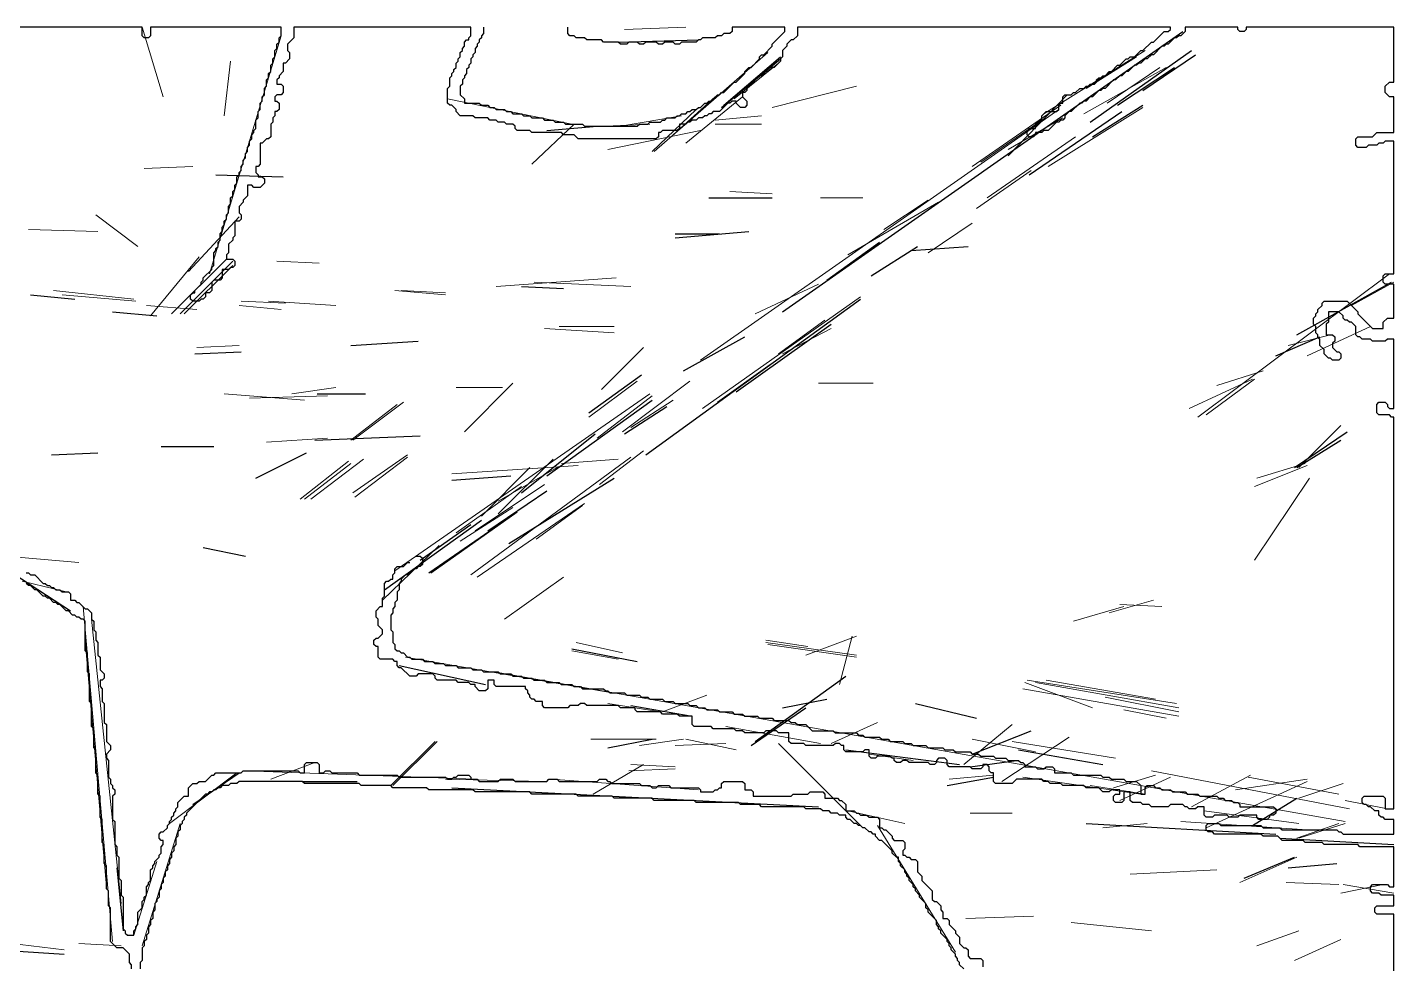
# Model space of a CAD drawing. Header units: metres. Extents: x 0 to 426, y 0 to 320.
# Drawn here: x 264.1 to 426.2, y 208.5 to 319.8 of the extents above; entities that cross this region are included whole.
import ezdxf

# ---------------------------------------------------------------- set-up
doc = ezdxf.new("R2010")
doc.units = ezdxf.units.M
for name, color, linetype in [('CUT', 7, 'Continuous'), ('FOLD', 1, 'Continuous'), ('OUTLINE', 3, 'Continuous')]:
    doc.layers.add(name, color=color, linetype=linetype)

msp = doc.modelspace()

# ---------------------------------------------------------------- linework, layer by layer
at = {"layer": 'CUT', "lineweight": 25}
for p, q in [((334.25, 318), (343.75, 318.25)), ((353.75, 286), (401.25, 319.25)), ((346.75, 310.5), (353.5, 316.25)), ((390.25, 308.5), (402.25, 317)), ((396.5, 312.25), (402.75, 316.5)), ((346.5, 310.25), (353.5, 316)), ((393.5, 310.5), (400.25, 315)), ((340.75, 307), (345.75, 311.5)), ((383, 302.25), (394, 309.75)), ((390.5, 306.75), (396.5, 310.5)), ((325.75, 307.5), (331.75, 308)), ((286.5, 302.25), (294.5, 302)), ((345, 299.5), (352.5, 299.5)), ((341, 294.75), (349.75, 295.5)), ((341, 295.25), (346.25, 295.25)), ((359, 289.75), (365.25, 294.25)), ((364.25, 290.25), (369.75, 293.75)), ((369, 293.25), (375.75, 293.75)), ((282.25, 285.75), (288.5, 292)), ((282.75, 285.75), (288.5, 291.5)), ((322.75, 289), (327.75, 288.75)), ((414.75, 283.25), (426, 289.5)), ((264.5, 288), (269.75, 287.5)), ((337.5, 269), (363, 287.5)), ((274.25, 286), (279.5, 285.5)), ((348.25, 276.5), (359.5, 284.5)), ((302.5, 282), (310.5, 282.5)), ((342, 279), (349.25, 283)), ((412.25, 280.75), (417.5, 283)), ((284, 281), (289.5, 281.25)), ((330.75, 274), (337, 278.5)), ((298.5, 276.25), (304.25, 276.25)), ((325.75, 266.5), (338.25, 275.5)), ((335, 271.5), (340, 274.75)), ((298.25, 270.75), (310.75, 271.25)), ((322.75, 264.5), (331.5, 271.5)), ((414.5, 267.5), (420.75, 271.75)), ((414.75, 267.5), (420, 270.75)), ((267, 269), (272.5, 269.25)), ((280, 270), (286.25, 270)), ((291.25, 266.25), (297.25, 269.25)), ((314.5, 266), (321.5, 266.5)), ((321.25, 258.5), (333.75, 266.25)), ((318.75, 260), (325.75, 264.75)), ((252.75, 261.25), (269.25, 250.5)), ((306.5, 253), (318, 261.25)), ((312, 255), (322.25, 262.25)), ((310.75, 256.5), (316.75, 260.75)), ((311.75, 255), (319, 260)), ((285, 258), (290, 257)), ((328.75, 246), (336.5, 244.5)), ((308.25, 244), (318.5, 241.75)), ((350.5, 235), (361.25, 242.75)), ((353.75, 239), (359, 240)), ((335.75, 239.25), (343, 238)), ((350, 234.5), (356.5, 239)), ((369.5, 239.5), (376.75, 237.75)), ((333, 234.25), (338.25, 235.25)), ((376.25, 233.5), (383.25, 236.25)), ((307.25, 229.75), (312.5, 235)), ((307.5, 229.75), (312.75, 235)), ((361.25, 234), (374.75, 232.25)), ((381.75, 234), (391.75, 232.25)), ((376, 232), (381.5, 232.75)), ((283.75, 227.5), (289.25, 231.25)), ((296.75, 230.25), (303.25, 230.25)), ((373.25, 229.75), (378.75, 230.75)), ((314.5, 229.5), (358, 227.25)), ((409.5, 225), (414.75, 228.25)), ((389.75, 225.25), (412.25, 224)), ((412.75, 223.5), (426.25, 222.75)), ((408.5, 218.75), (414.5, 221.25)), ((413.75, 220), (419.5, 220.5)), ((274.75, 220), (275.5, 212.5)), ((257, 210.5), (268.5, 209.75))]:
    msp.add_line(p, q, dxfattribs=at)
at = {"layer": 'FOLD', "lineweight": 18}
for p, q in [((277.75, 319.75), (280.25, 311.5)), ((335, 319.5), (342.25, 319.75)), ((285.75, 290.5), (294.25, 318.75)), ((338.5, 305), (352, 316.75)), ((384.75, 309.5), (396.75, 317)), ((389.75, 312.5), (395.75, 316.25)), ((287.5, 309.25), (288.25, 315.75)), ((348, 311.25), (353.25, 315.5)), ((389.5, 309.5), (399.25, 315)), ((392.25, 310.75), (398.5, 315)), ((342.25, 306), (349, 311.5)), ((352.5, 310.25), (362.5, 312.75)), ((380.5, 304.5), (387.5, 311.75)), ((314, 311.25), (328.75, 308.25)), ((338.25, 305), (343.5, 310)), ((344, 280.25), (386.5, 310)), ((376.25, 303.25), (386.75, 310.5)), ((385.25, 303.25), (396.5, 310.25)), ((324, 303.5), (329, 308.25)), ((332.75, 308), (338, 308.25)), ((334.5, 308), (341.75, 309.25)), ((345.75, 308.75), (351.25, 309.25)), ((345.75, 308.25), (351.25, 308.25)), ((377.25, 303.75), (384.5, 308.75)), ((380.5, 305.25), (387, 309)), ((333, 305.25), (344, 307.5)), ((378, 299.5), (388.5, 306.75)), ((278, 303), (283.75, 303.25)), ((376.75, 298.25), (383.25, 302.75)), ((347.5, 300.25), (352.5, 300)), ((358.25, 299.5), (363.25, 299.5)), ((361.5, 292.75), (372.25, 299)), ((365.75, 295.75), (371, 299.25)), ((272.25, 297.5), (277.25, 293.75)), ((283.25, 290.75), (289.25, 297.25)), ((264.25, 295.75), (272.5, 295.5)), ((371, 293), (376.25, 296.5)), ((278.75, 285.5), (284.5, 292.5)), ((281.25, 285.75), (287.75, 292.25)), ((293.75, 292), (298.75, 291.75)), ((403, 273.5), (425.75, 290.5)), ((319.75, 289), (334, 290)), ((324.25, 289.5), (335.75, 289)), ((350.5, 285.75), (358, 289.25)), ((421.25, 286.75), (426.25, 289.5)), ((267.25, 288.5), (276.75, 287.5)), ((268.25, 288), (277, 287.25)), ((289.5, 287.25), (294.75, 287)), ((292.75, 287.25), (300.75, 286.75)), ((307.75, 288.5), (313.75, 288)), ((308.5, 288.5), (313.75, 288.25)), ((344.25, 274.5), (363, 287.75)), ((278.25, 286.75), (284.25, 286.25)), ((289.25, 286.75), (294.25, 286.25)), ((325.5, 284), (333.75, 283.5)), ((327.25, 284.25), (333.75, 284.25)), ((353.25, 281), (358.75, 285)), ((353.75, 281), (359.5, 284)), ((416, 280.75), (423.5, 284.25)), ((413.75, 282), (418.75, 283.25)), ((284.25, 281.75), (289.25, 282)), ((332.25, 276.75), (337.25, 281.75)), ((346, 275.25), (352.25, 279.75)), ((405.25, 277.25), (410.75, 279)), ((316, 271.75), (321.75, 277.5)), ((330.75, 273.5), (336.5, 277.75)), ((334.75, 271.75), (342.75, 277.75)), ((358, 277.5), (364.5, 277.5)), ((402, 274.5), (409.5, 278)), ((404, 273.75), (409.75, 278)), ((287.5, 276.25), (297, 275.5)), ((290.5, 275.75), (299.75, 276)), ((295.5, 276.25), (300.75, 277)), ((307.75, 255.25), (338, 276.25)), ((315, 277), (320.5, 277)), ((331.75, 271), (338.25, 276)), ((302.5, 270.75), (308, 275)), ((302.75, 270.75), (308.75, 275.25)), ((335.75, 272.25), (340.75, 275.5)), ((415, 267.5), (420, 272.5)), ((292.5, 270.5), (299.75, 271)), ((332, 265.5), (337.25, 269.5)), ((296.5, 263.75), (302.25, 268.25)), ((297, 263.75), (302.5, 268)), ((297.75, 263.75), (304, 268.5)), ((302.75, 264.5), (309.25, 269)), ((303, 264), (309.25, 268.75)), ((314.5, 266.75), (329.5, 267.75)), ((316.75, 254.75), (335.75, 268.75)), ((320, 262), (326.5, 268.5)), ((327.5, 268), (334.25, 268.5)), ((409.75, 265.25), (416, 267.75)), ((410, 266.25), (415.75, 268)), ((318, 261.75), (323.75, 267.5)), ((320, 263.5), (327, 267.5)), ((409.75, 256.5), (416.25, 266.25)), ((315, 259.75), (322.75, 265.25)), ((317.25, 260), (325.5, 265.5)), ((315.5, 258.75), (321.75, 262.75)), ((317.5, 254.5), (330.25, 263.25)), ((324.5, 259), (330, 263)), ((306.25, 251.75), (313, 258.25)), ((258.5, 257.25), (270.25, 256.25)), ((263.5, 254), (268.75, 252.75)), ((320.75, 249.5), (327.75, 254.5)), ((392.5, 250.25), (397.75, 251.75)), ((270.75, 251), (274.25, 211.25)), ((388.25, 249.25), (394.25, 251)), ((393.75, 251.25), (398.75, 251)), ((271.75, 249.5), (275.25, 215.75)), ((271, 247), (273.5, 217.75)), ((329.25, 246.75), (334.75, 245.5)), ((351.75, 247), (356.75, 246.25)), ((351.75, 246.75), (362.5, 245.25)), ((352, 246.5), (362.5, 245)), ((356.5, 245.25), (362.5, 247.5)), ((360.5, 241.75), (362, 247.5)), ((309, 245), (333.5, 240.75)), ((328.75, 245.75), (334.25, 244.75)), ((319.5, 243.25), (420.5, 225.5)), ((382.5, 242), (390.5, 239)), ((382.75, 242.25), (400.5, 239.5)), ((383.75, 242), (400.75, 239)), ((385, 242.25), (398, 240)), ((339.5, 238.5), (344.75, 240.5)), ((382.25, 241.25), (400.75, 238)), ((392, 240.25), (400.75, 238.5)), ((333, 239.5), (339.25, 238.5)), ((394.25, 238.75), (399.25, 237.75)), ((347, 236.75), (358.25, 234.75)), ((359.5, 234.75), (365, 237.25)), ((375.25, 232.25), (381, 237)), ((331, 235.25), (338.75, 235.25)), ((336.75, 234.5), (342, 235.25)), ((342.25, 235.25), (348.25, 234)), ((376.25, 235.25), (383.75, 233.75)), ((379.75, 230.25), (387.75, 235.5)), ((341, 234.5), (347, 234.75)), ((353.25, 234.75), (363, 225)), ((364, 233.5), (369.25, 232.75)), ((381, 235), (393.25, 233)), ((293, 230.5), (298.25, 232.5)), ((331.25, 228.75), (337.25, 232.25)), ((335.75, 232.25), (341, 232)), ((281, 225.25), (289, 231.25)), ((290, 231.5), (317.25, 230.5)), ((313.75, 230.5), (325.25, 230.25)), ((326.25, 230.5), (343.75, 229.25)), ((335.5, 231.5), (341, 231.75)), ((373.5, 230.5), (378.75, 231)), ((382.25, 230.75), (396.25, 228.75)), ((393, 229.5), (398, 231)), ((393.75, 228), (399.75, 230.75)), ((397.5, 231.5), (421, 227)), ((402.25, 227.25), (409.25, 231)), ((404, 224.75), (416, 230.25)), ((407.5, 229.25), (416, 230.5)), ((409, 230.75), (419.75, 228.75)), ((390.25, 229.75), (396.75, 228.75)), ((415, 228.25), (420.25, 230)), ((420.5, 228), (425.5, 227)), ((361.5, 226.75), (368.25, 225.25)), ((376, 226.5), (381, 226.5)), ((401, 225.5), (416, 224.5)), ((403.75, 226.75), (415, 225.25)), ((277.75, 210.75), (282.25, 225.25)), ((365, 225), (374.25, 210)), ((391.75, 224.75), (397, 225.25)), ((414.75, 223.5), (419.75, 225.25)), ((415, 223.5), (420.5, 225.25)), ((276.75, 212), (279.5, 220.75)), ((408, 218.25), (414.75, 221.25)), ((395, 219.25), (405.25, 219.75)), ((413.5, 218.25), (419.75, 218)), ((420, 217), (425, 218)), ((420.25, 218), (426.25, 217)), ((375.5, 214), (383.5, 214.25)), ((388, 213.5), (397.5, 212.5)), ((410, 210.75), (415, 212.5)), ((258.25, 211.5), (268.5, 210.25)), ((270.25, 211), (275.25, 210.75)), ((414.5, 209), (420, 211.5))]:
    msp.add_line(p, q, dxfattribs=at)
at = {"layer": 'OUTLINE'}
for points in [[(426.25, 207.75), (426.25, 214.5), (424.25, 214.5), (424, 214.75), (424, 215.25), (424.25, 215.5), (426.25, 215.5), (426.25, 216.75), (424.75, 216.75), (424.5, 217), (423.75, 217), (423.5, 217.25), (423.5, 217.75), (423.75, 218), (425.5, 218), (425.75, 217.75), (426.25, 217.75), (426.25, 222.5), (422.25, 222.5), (422, 222.75), (418, 222.75), (417.75, 223), (415.75, 223), (415.5, 223.25), (413, 223.25), (412.5, 223.75), (410.75, 223.75), (410.5, 224), (405, 224), (404.75, 224.25), (404.25, 224.25), (404, 224.5), (404, 225), (404.25, 225.25), (405.5, 225.25), (405.75, 225), (410.5, 225), (410.75, 224.75), (412.75, 224.75), (413, 224.5), (419.5, 224.5), (419.75, 224.25), (420, 224.25), (420.25, 224), (426.25, 224), (426.25, 225.75), (425.25, 225.75), (425, 226), (424.75, 226), (424.5, 226.25), (424.5, 226.75), (424, 226.75), (423.5, 227.25), (423.25, 227.25), (423, 227.5), (422.75, 227.5), (422.5, 227.75), (422.5, 228.25), (422.75, 228.5), (425, 228.5), (425.25, 228.25), (425.25, 227), (426.25, 227), (426.25, 273.5), (426, 273.5), (425.75, 273.75), (424.5, 273.75), (424.25, 274), (424.25, 275), (424.5, 275.25), (425.25, 275.25), (425.5, 275), (425.5, 274.75), (425.75, 274.5), (426.25, 274.5), (426.25, 282.75), (425.5, 282.75), (425.25, 282.5), (423.75, 282.5), (423.5, 282.75), (422.5, 282.75), (422.25, 283), (422, 283), (421.75, 283.25), (421.75, 284.25), (421.25, 284.75), (421, 284.75), (420.75, 285), (420.5, 285), (420.25, 285.25), (420.25, 285.5), (419.75, 286), (418.5, 286), (418.5, 284.75), (418.25, 284.5), (418.25, 283.25), (419, 283.25), (419.25, 283), (419.25, 282.5), (419, 282.25), (419, 281.75), (419.5, 281.25), (419.75, 281.25), (420, 281), (420, 280.5), (419.75, 280.25), (419, 280.25), (418.75, 280.5), (418.5, 280.5), (418, 281), (418, 281.5), (417.5, 282), (417.5, 282.75), (417.25, 283), (417.25, 283.25), (417, 283.5), (417, 284.25), (416.75, 284.5), (416.75, 285.25), (417, 285.5), (417, 285.75), (417.25, 286), (417.25, 286.25), (417.75, 286.75), (417.75, 287), (418, 287.25), (420.75, 287.25), (422, 286), (422, 285.75), (423.75, 284), (425, 284), (425, 284.75), (425.5, 285.25), (426.25, 285.25), (426.25, 289.25), (425.25, 289.25), (425, 289.5), (425, 290.25), (425.25, 290.5), (426.25, 290.5), (426.25, 306.25), (425.25, 306.25), (425, 306), (424.5, 306), (424.25, 305.75), (423.25, 305.75), (423, 305.5), (422, 305.5), (421.75, 305.75), (421.75, 306.5), (422, 306.75), (423.75, 306.75), (424.25, 307.25), (426.25, 307.25), (426.25, 311.5), (425.75, 311.5), (425.25, 312), (425.25, 312.75), (425.75, 313.25), (426.25, 313.25), (426.25, 319.75), (408.75, 319.75), (408.75, 319.5), (408.5, 319.25), (408, 319.25), (407.75, 319.5), (407.75, 319.75), (401.5, 319.75), (401.5, 319.25), (401, 318.75), (400.75, 318.75), (400.5, 318.5), (400.25, 318.5), (399.5, 317.75), (399.25, 317.75), (399, 317.5), (398.75, 317.5), (397.75, 316.5), (397.5, 316.5), (397, 316), (396.75, 316), (396.25, 315.5), (396, 315.5), (395.75, 315.25), (395.5, 315.25), (394.75, 314.5), (394.5, 314.5), (394, 314), (393.75, 314), (393.25, 313.5), (393, 313.5), (392, 312.5), (391.75, 312.5), (391.5, 312.25), (391.25, 312.25), (390.5, 311.5), (390.25, 311.5), (389.75, 311), (389.5, 311), (389.25, 310.75), (389, 310.75), (388, 309.75), (387.75, 309.75), (387.25, 309.25), (387.25, 309), (387, 308.75), (386.75, 308.75), (386.5, 308.5), (386.25, 308.5), (385.25, 307.5), (384.75, 307.5), (384.5, 307.25), (383.75, 307.25), (383.75, 307), (383.5, 306.75), (383, 306.75), (382.75, 307), (382.75, 307.5), (383, 307.75), (383.75, 307.75), (383.75, 308.25), (384.25, 308.75), (384.5, 308.75), (384.5, 309.25), (385, 309.75), (386.25, 309.75), (386.5, 310), (386.5, 310.5), (386.75, 310.75), (387, 310.75), (387, 311.5), (387.25, 311.75), (388, 311.75), (388.25, 312), (388.5, 312), (389, 312.5), (389.5, 312.5), (389.75, 312.75), (390, 312.75), (390.25, 313), (390.75, 313), (391, 313.25), (391, 313.5), (391.25, 313.75), (391.5, 313.75), (391.75, 314), (392, 314), (392.5, 314.5), (392.75, 314.5), (393.5, 315.25), (393.75, 315.25), (394.5, 316), (394.75, 316), (395, 316.25), (395.5, 316.25), (396.25, 317), (396.5, 317), (397.5, 318), (397.75, 318), (399, 319.25), (399.5, 319.25), (399.75, 319.5), (399.75, 319.75), (355.5, 319.75), (355.5, 318.75), (355, 318.25), (354.75, 318.25), (354.25, 317.75), (354.25, 317.5), (353.75, 317), (353.75, 316.25), (353.5, 316), (353.5, 315.75), (352.75, 315), (352.5, 315), (352, 314.5), (351.75, 314.5), (351.25, 314), (351, 314), (349.5, 312.5), (349.5, 312.25), (349.25, 312), (349, 312), (349, 311.5), (349.5, 311), (349.5, 310.5), (349.25, 310.25), (348.75, 310.25), (348.25, 310.75), (348.25, 311), (347.75, 311), (347.5, 310.75), (347.25, 310.75), (346.25, 309.75), (345.5, 309.75), (345.25, 309.5), (345, 309.5), (344.75, 309.25), (344.5, 309.25), (344.25, 309), (343.75, 309), (343.5, 308.75), (343, 308.75), (342.75, 308.5), (342.5, 308.5), (342.25, 308.25), (341.5, 308.25), (341.5, 307.75), (341.25, 307.5), (339.5, 307.5), (339.25, 307.25), (339, 307.25), (339, 306.75), (338.75, 306.5), (329.5, 306.5), (329, 307), (327.75, 307), (327.5, 307.25), (324, 307.25), (323.75, 307.5), (322.25, 307.5), (322, 307.75), (322, 308), (321.75, 308.25), (321, 308.25), (320.75, 308.5), (320, 308.5), (319.75, 308.75), (319, 308.75), (318.75, 309), (317.25, 309), (317, 309.25), (315.5, 309.25), (315, 309.75), (315, 310), (314.5, 310.5), (314.25, 310.5), (314, 310.75), (314, 312.5), (314.25, 312.75), (314.25, 313.75), (314.5, 314), (314.5, 314.25), (314.75, 314.5), (314.75, 314.75), (315, 315), (315, 315.5), (315.25, 315.75), (315.25, 316), (315.5, 316.25), (315.5, 316.75), (315.75, 317), (315.75, 317.25), (316, 317.5), (316, 318), (316.25, 318.25), (316.5, 318.25), (316.5, 318.5), (316.75, 318.75), (316.75, 319.75), (295.75, 319.75), (295.75, 318.5), (295, 317.75), (295, 317), (295.25, 316.75), (295.25, 316), (294.75, 315.5), (294.5, 315.5), (294.5, 314.5), (294, 314), (294, 313.75), (293.75, 313.5), (293.75, 313), (294.25, 313), (294.5, 312.75), (294.5, 312), (294.25, 311.75), (293.75, 311.75), (293.5, 311.5), (293.5, 311), (293.75, 311), (294, 310.75), (294, 310), (293.75, 309.75), (293.5, 309.75), (293.5, 309.25), (293.25, 309), (293.25, 308.5), (293, 308.25), (293, 306.75), (292.75, 306.5), (292.5, 306.5), (292, 306), (291.75, 306), (291.75, 303.5), (291.5, 303.25), (291.25, 303.25), (291.25, 302.5), (291.5, 302.25), (291.5, 302), (292, 302), (292.25, 301.75), (292.25, 301.25), (291.75, 300.75), (291, 300.75), (290.75, 301), (290.25, 301), (290.25, 299.75), (289.75, 299.25), (289.75, 299), (289.25, 298.5), (289.25, 297.75), (289.5, 297.5), (289.5, 297), (289.25, 296.75), (288.75, 296.75), (288.75, 295), (288.5, 294.75), (288.5, 294.5), (288, 294), (288, 293), (287.75, 292.75), (287.75, 292.25), (288.5, 292.25), (288.75, 292), (288.75, 291.5), (288.5, 291.25), (288.25, 291.25), (288, 291), (287.25, 291), (287.25, 290), (287, 289.75), (286.25, 289.75), (286, 289.5), (286, 288.5), (285.75, 288.25), (285.25, 288.25), (285.25, 287.75), (285, 287.5), (284.75, 287.5), (284.5, 287.25), (283.75, 287.25), (283.5, 287.5), (283.5, 288), (283.75, 288.25), (284, 288.25), (284, 288.5), (284.75, 289.25), (284.75, 289.5), (285, 289.75), (285, 290), (286, 291), (286, 291.25), (286.25, 291.5), (286.25, 293), (286.5, 293.25), (286.5, 293.5), (286.75, 293.75), (286.75, 294.25), (287, 294.5), (287, 295.25), (287.25, 295.5), (287.25, 296), (287.5, 296.25), (287.5, 296.75), (287.75, 297), (287.75, 297.5), (288, 297.75), (288, 298.5), (288.25, 298.75), (288.25, 299.5), (288.5, 299.75), (288.5, 300.25), (288.75, 300.5), (288.75, 301), (289, 301.25), (289, 302), (289.25, 302.25), (289.25, 302.5), (289.5, 302.75), (289.5, 303.25), (289.75, 303.5), (289.75, 304), (290, 304.25), (290, 304.75), (290.25, 305), (290.25, 305.5), (290.5, 305.75), (290.5, 306.25), (290.75, 306.5), (290.75, 307), (291, 307.25), (291, 307.5), (291.25, 307.75), (291.25, 308.75), (291.5, 309), (291.5, 309.75), (291.75, 310), (291.75, 310.75), (292, 311), (292, 311.5), (292.25, 311.75), (292.25, 312.5), (292.5, 312.75), (292.5, 313.5), (292.75, 313.75), (292.75, 314.25), (293, 314.5), (293, 315.25), (293.25, 315.5), (293.25, 316), (293.5, 316.25), (293.5, 317), (293.75, 317.25), (293.75, 317.75), (294, 318), (294, 318.5), (294.25, 318.75), (294.25, 319.75), (278.75, 319.75), (278.75, 318.75), (278.5, 318.5), (278, 318.5), (277.75, 318.75), (277.75, 319.75), (227.75, 319.75)], [(318.25, 319.75), (318.25, 319), (318, 318.75), (318, 318.5), (317.75, 318.25), (317.75, 318), (317.5, 317.75), (317.5, 317.5), (317.25, 317.25), (317.25, 316.75), (317, 316.5), (317, 316.25), (316.75, 316), (316.75, 315.5), (316.5, 315.25), (316.5, 315), (316.25, 314.75), (316.25, 314.25), (316, 314), (316, 313.75), (315.75, 313.5), (315.75, 313), (315.5, 312.75), (315.5, 311.75), (316, 311.25), (316, 310.75), (317.75, 310.75), (318, 310.5), (318.75, 310.5), (319, 310.25), (319.5, 310.25), (319.75, 310), (320.75, 310), (321, 309.75), (321.5, 309.75), (321.75, 309.5), (322.75, 309.5), (323, 309.25), (323.75, 309.25), (324, 309), (325.25, 309), (325.5, 308.75), (326.5, 308.75), (326.75, 308.5), (327.75, 308.5), (328, 308.25), (330, 308.25), (330.25, 308), (336.5, 308), (336.75, 308.25), (337.75, 308.25), (338, 308.5), (339.25, 308.5), (339.5, 308.75), (339.75, 308.75), (340, 309), (341, 309), (341.25, 309.25), (341.5, 309.25), (341.75, 309.5), (342.25, 309.5), (342.5, 309.75), (342.75, 309.75), (343, 310), (343.5, 310), (343.75, 310.25), (344, 310.25), (344.5, 310.75), (344.75, 310.75), (345, 311), (345.25, 311), (346, 311.75), (346.25, 311.75), (346.5, 312), (346.75, 312), (348, 313.25), (348.25, 313.25), (349.25, 314.25), (349.25, 314.5), (349.75, 315), (350, 315), (351, 316), (351, 316.25), (351.25, 316.5), (351.5, 316.5), (352.5, 317.5), (352.5, 317.75), (354, 319.25), (354, 319.75), (347.75, 319.75), (347.75, 319.25), (347.5, 319), (346.75, 319), (346.5, 318.75), (346, 318.75), (345.75, 318.5), (344.25, 318.5), (344, 318.25), (343.75, 318.25), (343.5, 318), (341.75, 318), (341.5, 317.75), (341, 317.75), (340.75, 318), (339.75, 318), (339.5, 317.75), (339, 317.75), (338.75, 318), (337.5, 318), (337.25, 317.75), (336.75, 317.75), (336.5, 318), (335.5, 318), (335.25, 317.75), (334.5, 317.75), (334.25, 318), (332.5, 318), (332.25, 318.25), (330.5, 318.25), (330.25, 318.5), (329.25, 318.5), (329, 318.75), (328.5, 318.75), (328.25, 319), (328.25, 319.75)], [(310.25, 257), (310.75, 257), (311, 256.75), (311, 256), (310.75, 255.75), (310.5, 255.75), (310.25, 255.5), (310, 255.5), (309.25, 254.75), (309, 254.75), (308.5, 254.25), (308.5, 254), (308.25, 253.75), (308.25, 253), (308, 252.75), (308, 251.75), (307.75, 251.5), (307.75, 251), (307.5, 250.75), (307.5, 250.25), (307.25, 250), (307.25, 248.25), (307.5, 248), (307.5, 246.75), (307.75, 246.5), (307.75, 246), (308, 245.75), (308.25, 245.75), (308.5, 245.5), (308.75, 245.5), (309.25, 245), (309.5, 245), (309.75, 244.75), (311, 244.75), (311.25, 244.5), (312.25, 244.5), (312.5, 244.25), (313.5, 244.25), (313.75, 244), (315, 244), (315.25, 243.75), (316.75, 243.75), (317, 243.5), (318, 243.5), (318.25, 243.25), (320, 243.25), (320.25, 243), (321.5, 243), (321.75, 242.75), (322.75, 242.75), (323, 242.5), (324, 242.5), (324.25, 242.25), (325.5, 242.25), (325.75, 242), (327.25, 242), (327.5, 241.75), (328.75, 241.75), (329, 241.5), (329.75, 241.5), (330, 241.25), (332.5, 241.25), (332.75, 241), (333, 241), (333.25, 240.75), (335, 240.75), (335.25, 240.5), (336.75, 240.5), (337, 240.25), (337.75, 240.25), (338, 240), (339.5, 240), (339.75, 239.75), (340.75, 239.75), (341, 239.5), (342.5, 239.5), (342.75, 239.25), (343.5, 239.25), (343.75, 239), (344.5, 239), (344.75, 238.75), (346, 238.75), (346.25, 238.5), (347.75, 238.5), (348, 238.25), (349, 238.25), (349.25, 238), (350.75, 238), (351, 237.75), (352.5, 237.75), (352.75, 237.5), (354.5, 237.5), (354.75, 237.25), (355.25, 237.25), (355.5, 237), (356.5, 237), (357.25, 236.25), (359.75, 236.25), (360, 236), (362.5, 236), (362.75, 235.75), (363.25, 235.75), (363.5, 235.5), (365.25, 235.5), (365.5, 235.25), (366.25, 235.25), (366.5, 235), (368, 235), (368.25, 234.75), (369, 234.75), (369.25, 234.5), (370.75, 234.5), (371, 234.25), (372.75, 234.25), (373, 234), (374, 234), (374.25, 233.75), (376, 233.75), (376.25, 233.5), (377, 233.5), (377.25, 233.25), (378.75, 233.25), (379, 233), (380.25, 233), (380.5, 232.75), (381.75, 232.75), (382, 232.5), (382.25, 232.5), (382.5, 232.25), (382.5, 232), (383.75, 232), (384, 231.75), (384.75, 231.75), (385, 232), (385.75, 232), (386, 231.75), (386, 231.25), (388, 231.25), (388.25, 231), (391.5, 231), (391.75, 230.75), (392.5, 230.75), (392.75, 230.5), (394.25, 230.5), (394.5, 230.25), (395.75, 230.25), (396.25, 229.75), (396.25, 228.75), (396.75, 228.75), (396.75, 229.5), (397, 229.75), (397.75, 229.75), (398, 229.5), (398.5, 229.5), (398.75, 229.25), (399.75, 229.25), (400, 229), (401.5, 229), (401.75, 228.75), (403, 228.75), (403.25, 228.5), (405.25, 228.5), (405.5, 228.25), (406, 228.25), (406.25, 228), (407, 228), (407.25, 227.75), (407.75, 227.75), (408, 227.5), (408, 227.25), (412, 227.25), (412.25, 227), (412.25, 226.5), (412, 226.25), (411.5, 226.25), (411.5, 226), (411.25, 225.75), (410.25, 225.75), (410, 226), (410, 226.25), (408, 226.25), (407.75, 226), (406.75, 226), (406.5, 226.25), (405, 226.25), (404.75, 226), (404, 226), (403.75, 226.25), (403.75, 227.25), (403, 227.25), (402.75, 227), (402, 227), (401.75, 227.25), (401.5, 227.25), (401.25, 227.5), (399.75, 227.5), (399.5, 227.25), (397.5, 227.25), (397.25, 227.5), (396.5, 227.5), (396.25, 227.75), (395.25, 227.75), (395, 228), (395, 229), (394.25, 229), (394.25, 228), (394, 227.75), (393.25, 227.75), (393, 228), (393, 228.5), (393.25, 228.75), (393.75, 228.75), (393.75, 229.25), (392.75, 229.25), (392.5, 229), (391.75, 229), (391.25, 229.5), (389.75, 229.5), (389.5, 229.75), (387, 229.75), (386.75, 230), (385.5, 230), (385.25, 230.25), (384.75, 230.25), (384.5, 230.5), (381.5, 230.5), (381, 230), (379, 230), (378.75, 230.25), (378.75, 231.25), (378.5, 231.25), (378.25, 231.5), (378.25, 232), (378, 232.25), (377.5, 232.25), (377.5, 232), (377.25, 231.75), (376.25, 231.75), (376, 232), (373.5, 232), (373.25, 232.25), (373.25, 232.75), (373, 233), (372.25, 233), (372, 232.75), (372, 232.5), (371.75, 232.25), (371.25, 232.25), (371, 232.5), (368.75, 232.5), (368.5, 232.75), (368, 232.75), (367.75, 232.5), (367.25, 232.5), (367, 232.75), (367, 233), (366.75, 233), (366.5, 233.25), (365, 233.25), (364.75, 233), (364.25, 233), (364, 233.25), (364, 234), (363.5, 234), (363.25, 233.75), (361.25, 233.75), (361, 234), (361, 234.5), (360.75, 234.5), (360.5, 234.75), (360, 234.75), (359.75, 234.5), (356.5, 234.5), (356.25, 234.75), (354.75, 234.75), (354.5, 235), (354.5, 236), (353.25, 236), (353, 236.25), (351.75, 236.25), (351.5, 236), (349.25, 236), (349, 236.25), (348.25, 236.25), (348, 236.5), (345.5, 236.5), (345.25, 236.75), (343.25, 236.75), (343, 237), (343, 238), (341.5, 238), (341.25, 238.25), (339.5, 238.25), (339.25, 238.5), (336.5, 238.5), (336.25, 238.75), (336.25, 239), (334.5, 239), (334.25, 239.25), (330.5, 239.25), (330.25, 239.5), (329.75, 239.5), (329.5, 239.25), (328.5, 239.25), (328.25, 239), (325.5, 239), (325.25, 239.25), (325.25, 239.75), (324.5, 239.75), (324.25, 240), (324, 240), (323.75, 240.25), (323.75, 240.5), (323.5, 240.75), (323.5, 241), (323.25, 241.25), (323.25, 241.5), (319.75, 241.5), (319.5, 241.75), (319.5, 242.25), (318.75, 242.25), (318.75, 241.25), (318.5, 241), (317.75, 241), (317.25, 241.5), (317.25, 241.75), (316.75, 241.75), (316.5, 242), (315.25, 242), (315, 242.25), (312.75, 242.25), (312.5, 242.5), (312.5, 242.75), (312.25, 243), (310.5, 243), (310.25, 242.75), (309.5, 242.75), (308.5, 243.75), (308.25, 243.75), (308, 244), (308, 244.5), (307.75, 244.5), (307.5, 244.75), (306, 244.75), (305.75, 245), (305.75, 246.25), (305.5, 246.25), (305.25, 246.5), (305.25, 247), (305.5, 247.25), (305.75, 247.25), (306.25, 247.75), (306.25, 248.25), (305.75, 248.75), (305.75, 249.5), (305.5, 249.75), (305.5, 250.5), (306, 251), (306.25, 251), (306.25, 252), (306.5, 252.25), (306.5, 253.75), (306.75, 254), (307, 254), (307.25, 254.25), (307.5, 254.25), (307.5, 254.75), (307.75, 255), (307.75, 255.5), (308, 255.75), (308.75, 255.75), (309.25, 256.25), (309.5, 256.25)], [(264, 255), (264.25, 255), (264.5, 254.75), (265, 254.75), (266, 253.75), (266.25, 253.75), (266.5, 253.5), (266.75, 253.5), (267, 253.25), (267.25, 253.25), (267.5, 253), (268, 253), (268.25, 252.75), (269, 252.75), (269.25, 252.5), (269.25, 251.75), (269.75, 251.75), (270, 251.5), (270.25, 251.5), (271, 250.75), (271.25, 250.75), (271.75, 250.25), (271.75, 249.5), (272, 249.25), (272, 248.25), (272.25, 248), (272.25, 247), (272.5, 246.75), (272.5, 245.25), (272.75, 245), (272.75, 243.5), (273.25, 243), (273.25, 242.5), (273, 242.25), (272.75, 242.25), (272.75, 241.5), (273, 241.25), (273, 239.75), (273.25, 239.5), (273.25, 237.25), (273.5, 237), (273.5, 235), (274, 234.5), (274, 234), (273.5, 233.5), (273.5, 233), (273.75, 232.75), (273.75, 230.75), (274, 230.5), (274, 230), (274.25, 229.75), (274.25, 229.5), (274.5, 229.25), (274.5, 228.75), (274.25, 228.5), (274.25, 225.75), (274.5, 225.5), (274.5, 222.75), (274.75, 222.5), (274.75, 221.5), (275, 221.25), (275, 218.75), (275.25, 218.5), (275.25, 216.75), (275.5, 216.5), (275.5, 212.75), (275.75, 212.5), (275.75, 212.25), (276, 212), (276.75, 212), (276.75, 212.5), (277, 212.75), (277, 213), (277.25, 213.25), (277.25, 214.75), (277.75, 215.25), (277.75, 216), (278, 216.25), (278, 216.5), (278.25, 216.75), (278.25, 217.75), (278.5, 218), (278.5, 218.25), (278.75, 218.5), (278.75, 219.75), (279, 220), (279, 220.25), (279.25, 220.5), (279.25, 220.75), (279.75, 221.25), (279.75, 221.5), (280, 221.75), (280, 222.5), (280.25, 222.75), (280.25, 223.25), (280, 223.25), (279.75, 223.5), (279.75, 224), (280, 224.25), (280.25, 224.25), (280.75, 224.75), (280.75, 225), (281, 225.25), (281, 225.5), (281.25, 225.75), (281.25, 226), (281.5, 226.25), (281.5, 226.5), (281.75, 226.75), (281.75, 227), (282, 227.25), (282, 227.75), (282.75, 228.5), (283.25, 228.5), (283.25, 229.5), (283.75, 230), (284.25, 230), (284.5, 230.25), (285.25, 230.25), (286, 231), (286.25, 231), (286.5, 231.25), (289.5, 231.25), (289.75, 231.5), (296.25, 231.5), (296.5, 231.25), (297, 231.25), (297, 232.25), (297.25, 232.5), (298.5, 232.5), (298.75, 232.25), (298.75, 231.25), (299.25, 231.25), (299.5, 231.5), (300, 231.5), (300.25, 231.25), (303.25, 231.25), (303.5, 231), (308, 231), (308.25, 230.75), (313.75, 230.75), (314, 230.5), (314.5, 230.5), (314.75, 230.75), (315, 230.75), (315.25, 231), (316.5, 231), (316.75, 230.75), (316.75, 230.5), (317.5, 230.5), (317.75, 230.25), (320, 230.25), (320.25, 230.5), (321.75, 230.5), (322, 230.25), (325.75, 230.25), (326, 230.5), (327, 230.5), (327.25, 230.25), (331.75, 230.25), (332, 230.5), (332.75, 230.5), (333, 230.25), (333.25, 230.25), (333.5, 230), (336.75, 230), (337, 229.75), (338, 229.75), (338.25, 229.5), (338.75, 229.5), (339, 229.75), (340.25, 229.75), (340.5, 229.5), (343.75, 229.5), (344, 229.25), (344, 229), (345.5, 229), (345.75, 229.25), (346, 229.25), (346.25, 229.5), (346.5, 229.5), (346.5, 230), (346.75, 230.25), (349, 230.25), (349.25, 230), (349.25, 229.25), (350, 229.25), (350.25, 229), (350.25, 228.5), (354.75, 228.5), (355, 228.75), (356.75, 228.75), (357, 229), (358.5, 229), (358.75, 228.75), (358.75, 228.25), (360.25, 228.25), (360.5, 228), (360.75, 228), (361.25, 227.5), (361.25, 226.75), (362.25, 226.75), (362.5, 226.5), (362.75, 226.5), (363, 226.25), (363.75, 226.25), (364, 226), (365, 226), (365.25, 225.75), (365.25, 224.75), (365.5, 224.75), (365.75, 224.5), (366, 224.5), (366.75, 223.75), (366.75, 223.5), (367, 223.25), (368, 223.25), (368.25, 223), (368.25, 222.25), (368, 222), (368, 221.5), (368.25, 221.5), (368.5, 221.25), (368.75, 221.25), (369, 221), (369.5, 221), (369.75, 220.75), (369.75, 219.5), (370.25, 219), (370.25, 218.5), (371.5, 217.25), (371.5, 216.25), (371.75, 216), (372, 216), (372.5, 215.5), (372.5, 215), (372.75, 214.75), (372.75, 214), (373.25, 214), (373.5, 213.75), (373.5, 213.25), (374.25, 212.5), (374.25, 212.25), (374.75, 211.75), (374.75, 211), (375.25, 210.5), (375.5, 210.5), (375.75, 210.25), (375.75, 209.5), (376, 209.25), (377.25, 209.25), (377.5, 209), (377.5, 208.25)], [(276.5, 208), (276.5, 208.5), (276.25, 208.75), (276.25, 209.75), (275.5, 210.5), (274.75, 210.5), (274, 211.25), (274, 215.25), (273.75, 215.5), (273.75, 217.25), (273.5, 217.5), (273.5, 220.25), (273.25, 220.5), (273.25, 222.75), (273, 223), (273, 225.75), (272.75, 226), (272.75, 228.5), (272.5, 228.75), (272.5, 231), (272.25, 231.25), (272.25, 234), (272, 234.25), (272, 236.5), (271.75, 236.75), (271.75, 239.5), (271.5, 239.75), (271.5, 243), (271.25, 243.25), (271.25, 245.5), (271, 245.75), (271, 249.25), (270.75, 249.5), (270.5, 249.5), (270.25, 249.75), (270, 249.75), (269.75, 250), (269.5, 250), (269, 250.5), (268.75, 250.5), (268, 251.25), (267.75, 251.25), (267.5, 251.5), (267.25, 251.5), (266.75, 252), (266.5, 252), (266.25, 252.25), (266, 252.25), (265.25, 253), (265, 253), (264.5, 253.5), (264.25, 253.5), (264, 253.75)], [(375.25, 208), (374.75, 208.5), (374.75, 208.75), (374.5, 209), (374.5, 209.25), (374.25, 209.5), (374.25, 209.75), (373.75, 210.25), (373.75, 210.5), (373.5, 210.75), (373.5, 211), (373.25, 211.25), (373.25, 211.5), (372.5, 212.25), (372.5, 212.5), (372.25, 212.75), (372.25, 213), (372, 213.25), (372, 213.75), (371, 214.75), (371, 215), (370.75, 215.25), (370.75, 215.75), (370, 216.5), (370, 216.75), (369.5, 217.25), (369.5, 217.5), (369.25, 217.75), (369.25, 218), (368.75, 218.5), (368.75, 218.75), (368.5, 219), (368.5, 219.25), (368.25, 219.5), (368.25, 219.75), (367.75, 220.25), (367.75, 220.5), (367.5, 220.75), (367.5, 221.25), (367.25, 221.25), (366.75, 221.75), (366.75, 222), (365.5, 223.25), (365.25, 223.25), (364.75, 223.75), (364.75, 224), (364.5, 224), (364.25, 224.25), (364, 224.25), (363.5, 224.75), (363.25, 224.75), (363, 225), (362.75, 225), (362.5, 225.25), (362.25, 225.25), (361.75, 225.75), (361.5, 225.75), (361.25, 226), (361.25, 226.25), (360.5, 226.25), (360.25, 226.5), (359.5, 226.5), (359.25, 226.75), (358.5, 226.75), (358.25, 227), (356.5, 227), (356.25, 227.25), (351.25, 227.25), (351, 227.5), (348.75, 227.5), (348.5, 227.75), (343.5, 227.75), (343.25, 228), (338.5, 228), (338.25, 228.25), (333.75, 228.25), (333.5, 228.5), (329.5, 228.5), (329.25, 228.75), (324, 228.75), (323.75, 229), (317.25, 229), (317, 229.25), (311.75, 229.25), (311.5, 229.5), (307.5, 229.5), (307.25, 229.75), (303.75, 229.75), (303.5, 230), (297, 230), (296.75, 230.25), (289.25, 230.25), (289, 230), (288.25, 230), (288, 229.75), (287.25, 229.75), (287, 229.5), (286.75, 229.5), (286.5, 229.25), (286.25, 229.25), (286, 229), (285.75, 229), (285.5, 228.75), (285.25, 228.75), (283, 226.5), (283, 226.25), (282.75, 226), (282.75, 225.75), (282.5, 225.5), (282.5, 225.25), (282.25, 225), (282.25, 224.5), (282, 224.25), (282, 223.75), (281.75, 223.5), (281.75, 222.75), (281.5, 222.5), (281.5, 222), (281.25, 221.75), (281.25, 221.25), (281, 221), (281, 220.5), (280.75, 220.25), (280.75, 219.75), (280.5, 219.5), (280.5, 219), (280.25, 218.75), (280.25, 218.25), (280, 218), (280, 217.5), (279.75, 217.25), (279.75, 216.5), (279.5, 216.25), (279.5, 216), (279.25, 215.75), (279.25, 215), (279, 214.75), (279, 214), (278.75, 213.75), (278.75, 213.25), (278.5, 213), (278.5, 212.25), (278.25, 212), (278.25, 211.5), (278, 211.25), (278, 210.75), (277.75, 210.5), (277.75, 209), (277.5, 208.75), (277.5, 208)]]:
    msp.add_lwpolyline(points, dxfattribs=at)

doc.saveas('drawing.dxf')
